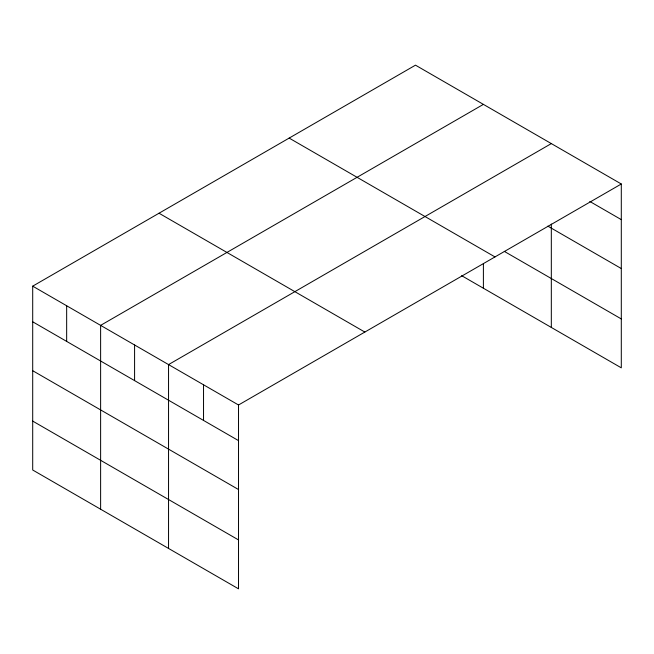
<?xml version="1.0" encoding="UTF-8"?>
<svg xmlns="http://www.w3.org/2000/svg" width="654" height="654" viewBox="0 0 654 654"><rect width="100%" height="100%" fill="white"/><g stroke="black" fill="none" stroke-linecap="round" stroke-linejoin="round"><path stroke-width="0.98" d="M621.3 183.995L238.522 404.989L238.522 588.837L32.7 470.005L32.7 286.158L415.478 65.163L621.3 183.995L621.3 367.842L461.626 275.661M483.396 104.378L100.618 325.373L100.618 509.221M551.322 143.594L168.544 364.589L168.544 548.436M589.81 201.448L621.3 219.63M547.839 226.129L621.3 268.541M504.299 251.381L621.3 318.931M289.158 138.092L494.98 256.924M159.02 213.229L364.842 332.06M32.7 286.158L238.522 404.989M32.7 321.793L238.522 440.624M32.7 370.704L238.522 489.535M32.7 421.094L238.522 539.926M551.322 224.06L551.322 327.441M483.396 263.766L483.396 288.226M203.533 384.789L203.533 420.424M134.585 344.977L134.585 380.612M66.659 305.761L66.659 341.396"/></g></svg>
